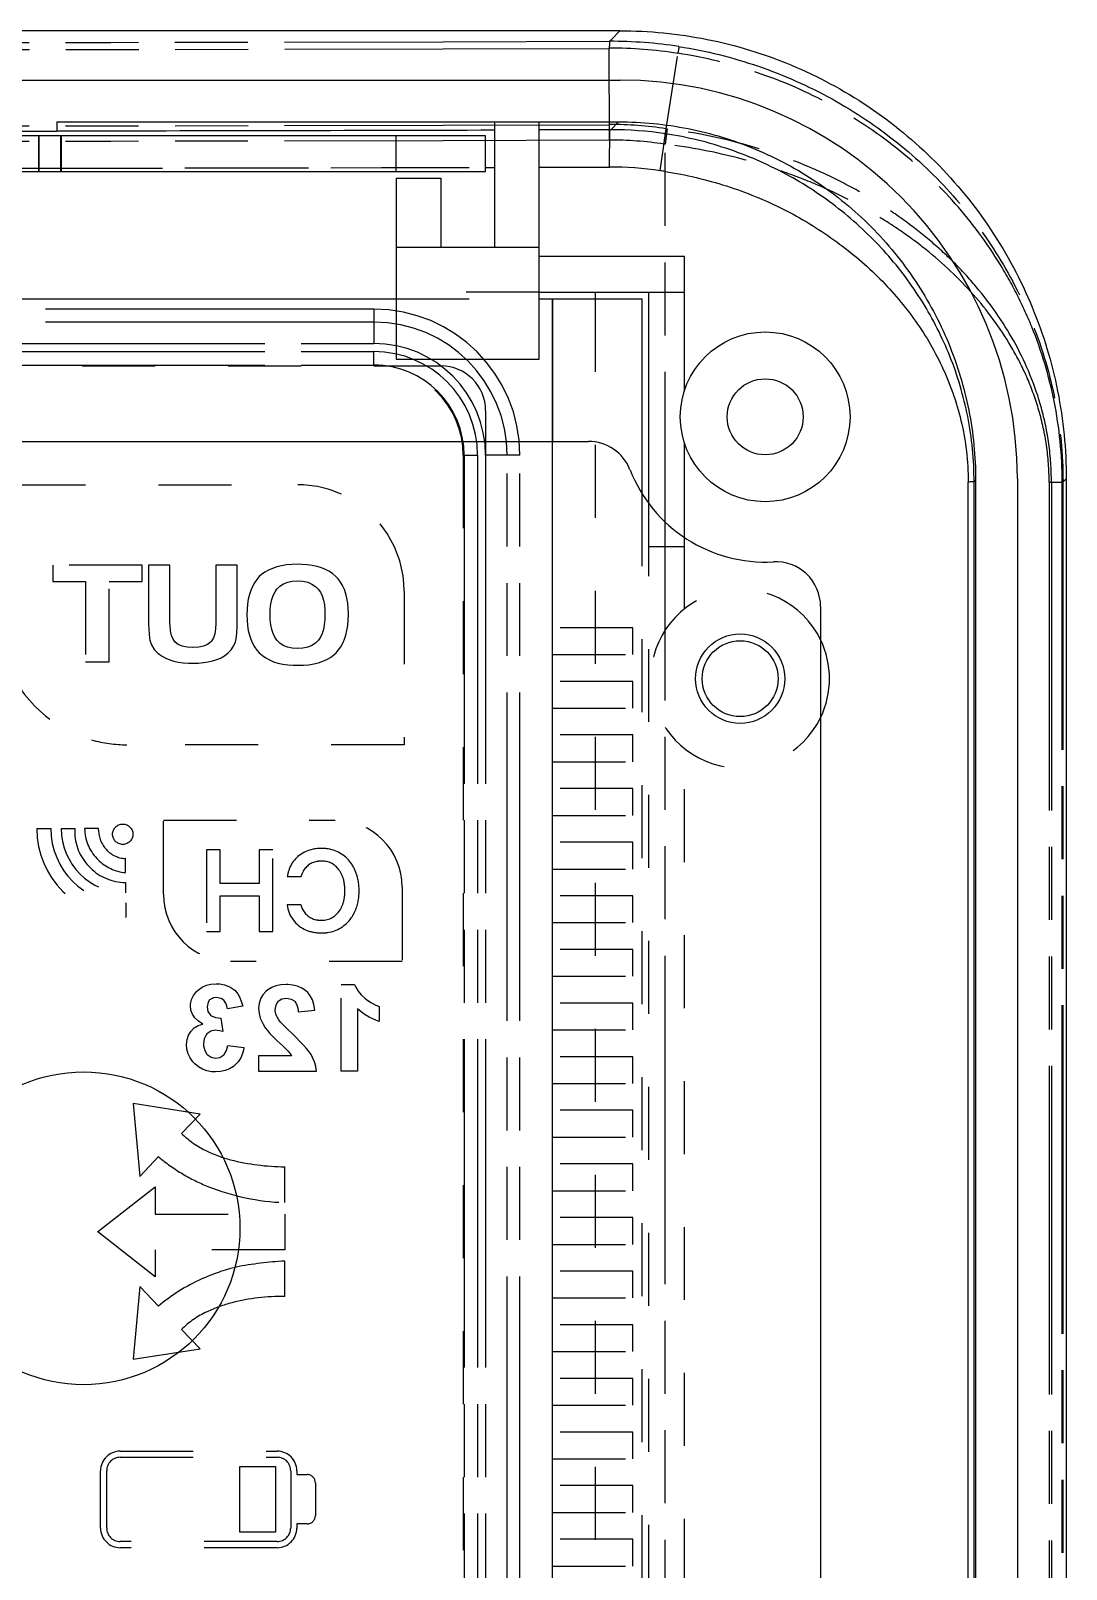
# Model space of a CAD drawing. Header units: millimetres. Extents: x 314 to 590, y -134 to 215.
# Drawn here: x 371.07 to 394.26, y 179.81 to 214.24 of the extents above; entities that cross this region are included whole.
import ezdxf

# ---------------------------------------------------------------- set-up
doc = ezdxf.new("R2010")
doc.units = ezdxf.units.MM
doc.header["$LTSCALE"] = 16.335
doc.linetypes.add('HIDDEN', pattern=[0.2, 0.1, -0.1])
doc.linetypes.add('PHANTOM', pattern=[0.8, 0.45, -0.05, 0.1, -0.05, 0.1, -0.05])
doc.layers.get('0').update_dxf_attribs({"linetype": 'CONTINUOUS'})
doc.layers.add('DEFAULT_2', color=8, linetype='HIDDEN')
doc.layers.add('DEFAULT_3', color=7, linetype='PHANTOM')

msp = doc.modelspace()

# ---------------------------------------------------------------- linework, layer by layer
at = {"color": 7, "linetype": 'Continuous'}
for p, q in [((384.263, 214.239), (370.456, 214.239)), ((370.456, 213.137), (384.27, 213.137)), ((371.656, 212.202), (371.656, 211.989)), ((371.656, 212.202), (384.234, 212.202)), ((381.456, 212.197), (381.456, 209.389)), ((382.456, 206.889), (382.456, 212.2)), ((381.256, 211.889), (327.256, 211.889)), ((370.656, 211.989), (371.656, 211.989)), ((371.256, 211.889), (371.256, 211.089)), ((379.256, 211.089), (379.256, 211.889)), ((381.256, 211.089), (381.256, 211.889)), ((384.035, 212.025), (382.456, 212.021)), ((384.035, 212.025), (384.058, 212.025)), ((327.256, 211.089), (381.256, 211.089)), ((381.256, 211.182), (381.457, 211.182)), ((382.456, 211.185), (384.033, 211.189)), ((379.256, 210.939), (379.256, 206.889)), ((379.256, 210.939), (380.256, 210.939)), ((380.256, 210.939), (380.256, 209.389)), ((382.456, 209.389), (379.256, 209.389)), ((385.706, 209.189), (382.456, 209.189)), ((385.706, 206.176), (385.706, 209.189)), ((382.456, 208.389), (385.706, 208.389)), ((383.706, 208.389), (383.706, 208.239)), ((384.906, 208.389), (384.906, 203.67)), ((363.756, 208.239), (379.256, 208.239)), ((382.456, 208.239), (384.756, 208.239)), ((382.756, 208.239), (382.756, 205.05)), ((384.756, 208.239), (384.756, 203.889)), ((379.256, 206.889), (382.456, 206.889)), ((364.756, 205.05), (383.558, 205.05)), ((385.706, 202.903), (385.706, 205.021)), ((392.227, 204.183), (392.227, 115.294)), ((393.162, 204.218), (393.162, 115.259)), ((394.256, 204.214), (394.256, 119.739)), ((392.06, 115.337), (392.06, 204.14)), ((392.192, 115.336), (392.192, 204.141)), ((388.756, 201.355), (388.756, 170.049))]:
    msp.add_line(p, q, dxfattribs=at)
for centre, radius in [((387.516, 205.599), 1.9), ((387.516, 205.599), 0.85), ((386.956, 199.739), 1), ((386.956, 199.739), 0.85)]:
    msp.add_circle(centre, radius, dxfattribs=at)
at = {"color": 4, "linetype": 'Continuous'}
msp.add_circle((372.256, 187.439), 3.5, dxfattribs=at)
at = {"color": 7, "linetype": 'Continuous'}
for centre, radius, start, end in [((384.243, 204.218), 8.919, 0, 89.8271), ((384.077, 204.011), 8.014, 81.3475, 90.1393), ((384.069, 203.994), 7.195, 81.229, 90.2871), ((384.648, 206.999), 4.138, 81.2565, 82.8038), ((383.558, 204.05), 1, 21.3751, 90), ((387.516, 205.599), 3.25, 201.3751, 273.2372), ((387.756, 201.355), 1, 0, 93.2372), ((386.956, 199.739), 2, 334.3847, 25.6153)]:
    msp.add_arc(centre, radius, start, end, dxfattribs=at)
for points, knots in [([(384.263, 214.239), (384.916, 214.239), (386.227, 214.11), (388.113, 213.535), (389.851, 212.602), (391.375, 211.347), (392.625, 209.819), (393.554, 208.075), (394.127, 206.183), (394.256, 204.869), (394.256, 204.214)], [0, 0, 0, 0, 0.124857, 0.2497, 0.374565, 0.499487, 0.624493, 0.749593, 0.874774, 1, 1, 1, 1]), ([(384.234, 212.202), (384.756, 212.202), (385.804, 212.099), (387.313, 211.639), (388.703, 210.893), (389.922, 209.889), (390.922, 208.666), (391.665, 207.271), (392.124, 205.758), (392.227, 204.707), (392.227, 204.183)], [0, 0, 0, 0, 0.12485, 0.249694, 0.374567, 0.499499, 0.624513, 0.749615, 0.874787, 1, 1, 1, 1]), ([(392.192, 204.141), (392.193, 204.632), (392.099, 205.595), (391.695, 206.958), (391.07, 208.19), (390.25, 209.286), (389.245, 210.241), (388.064, 211.031), (386.731, 211.623), (385.772, 211.859), (385.283, 211.934)], [0, 0, 0, 0, 0.130089, 0.254475, 0.374588, 0.494028, 0.615432, 0.740119, 0.868773, 1, 1, 1, 1]), ([(385.277, 211.089), (385.741, 211.018), (386.648, 210.802), (387.923, 210.287), (389.059, 209.595), (389.889, 208.907), (390.461, 208.293), (390.975, 207.644), (391.514, 206.736), (391.957, 205.499), (392.06, 204.602), (392.06, 204.14)], [0, 0, 0, 0, 0.133658, 0.264111, 0.389786, 0.510656, 0.569789, 0.628408, 0.745978, 0.868496, 1, 1, 1, 1])]:
    msp.add_open_spline(points, degree=3, knots=knots, dxfattribs=at)
msp.add_open_spline([(371.656, 211.999), (374.923, 212.004), (378.189, 212.011), (381.456, 212.019)], degree=3, dxfattribs=at)
at = {"layer": 'DEFAULT_2', "color": 8, "linetype": 'PHANTOM'}
for p, q in [((384.263, 214.237), (384.263, 214.239)), ((384.03, 211.795), (384.025, 213.85)), ((371.25, 211.889), (371.25, 211.089)), ((371.749, 211.089), (371.749, 211.889)), ((385.321, 212.043), (385.277, 211.699)), ((385.298, 212.046), (385.321, 212.043)), ((385.277, 107.778), (385.277, 211.699)), ((378.756, 208.008), (329.756, 208.008)), ((378.756, 208.008), (378.756, 207.239)), ((378.756, 207.719), (329.756, 207.719)), ((329.756, 207.239), (378.756, 207.239)), ((329.756, 207.058), (378.756, 207.058)), ((378.756, 206.739), (378.756, 207.058)), ((329.756, 206.758), (378.756, 206.758)), ((380.756, 204.739), (381.076, 204.739)), ((380.776, 204.739), (380.776, 126.739)), ((381.076, 204.739), (381.076, 126.739)), ((381.256, 204.739), (381.256, 126.739)), ((382.025, 204.739), (381.256, 204.739)), ((381.737, 126.739), (381.737, 204.739)), ((382.025, 126.739), (382.025, 204.739)), ((394.256, 204.214), (394.184, 204.142)), ((393.873, 204.14), (393.873, 119.739)), ((393.873, 204.14), (394.165, 204.14)), ((393.924, 204.14), (393.924, 119.739)), ((394.165, 119.739), (394.165, 204.14)), ((394.184, 119.739), (394.184, 204.142))]:
    msp.add_line(p, q, dxfattribs=at)
at = {"layer": 'DEFAULT_2', "color": 8, "linetype": 'HIDDEN'}
for p, q in [((385.298, 212.046), (385.561, 213.734)), ((381.456, 212.197), (382.456, 212.2)), ((371.256, 211.163), (379.256, 211.177)), ((371.256, 211.163), (372.39, 211.164)), ((372.39, 211.164), (381.256, 211.182)), ((379.256, 211.177), (381.256, 211.182)), ((382.456, 208.389), (379.256, 208.389)), ((379.256, 208.239), (382.456, 208.239)), ((383.706, 208.239), (383.706, 123.239)), ((329.756, 206.739), (378.756, 206.739)), ((378.756, 206.739), (380.256, 206.739)), ((381.256, 205.739), (381.256, 204.739)), ((382.756, 170.049), (382.756, 205.05)), ((380.756, 204.739), (380.756, 126.739)), ((331.463, 204.077), (377.051, 204.077)), ((384.756, 203.889), (384.756, 170.049)), ((384.906, 203.67), (384.906, 170.049)), ((385.706, 201.3), (385.706, 202.903)), ((385.706, 202.689), (384.906, 202.689)), ((371.567, 202.282), (371.567, 201.915)), ((373.567, 202.282), (371.567, 202.282)), ((373.567, 201.915), (373.567, 202.282)), ((373.712, 202.282), (373.712, 200.97)), ((374.19, 202.282), (373.712, 202.282)), ((374.19, 200.981), (374.19, 202.282)), ((375.215, 202.282), (375.215, 200.981)), ((375.692, 202.282), (375.215, 202.282)), ((375.692, 200.892), (375.692, 202.282)), ((376.312, 202.12), (376.239, 202.067)), ((376.394, 202.168), (376.312, 202.12)), ((376.483, 202.208), (376.394, 202.168)), ((376.58, 202.241), (376.483, 202.208)), ((376.685, 202.266), (376.58, 202.241)), ((376.797, 202.284), (376.685, 202.266)), ((376.919, 202.295), (376.797, 202.284)), ((377.047, 202.298), (376.919, 202.295)), ((377.139, 202.296), (377.047, 202.298)), ((377.261, 202.288), (377.139, 202.296)), ((377.376, 202.272), (377.261, 202.288)), ((377.483, 202.249), (377.376, 202.272)), ((377.583, 202.218), (377.483, 202.249)), ((377.675, 202.181), (377.583, 202.218)), ((377.76, 202.137), (377.675, 202.181)), ((377.835, 202.084), (377.76, 202.137)), ((371.567, 201.915), (372.302, 201.915)), ((372.302, 201.915), (372.302, 200.118)), ((372.832, 200.118), (372.832, 201.915)), ((372.832, 201.915), (373.567, 201.915)), ((376.036, 201.803), (375.998, 201.716)), ((376.081, 201.884), (376.036, 201.803)), ((376.132, 201.957), (376.081, 201.884)), ((376.19, 202.022), (376.132, 201.957)), ((376.239, 202.067), (376.19, 202.022)), ((376.583, 201.741), (376.651, 201.809)), ((376.651, 201.809), (376.733, 201.861)), ((376.733, 201.861), (376.828, 201.898)), ((376.828, 201.898), (376.936, 201.919)), ((376.936, 201.919), (377.047, 201.926)), ((377.047, 201.926), (377.167, 201.918)), ((377.167, 201.918), (377.273, 201.896)), ((377.273, 201.896), (377.367, 201.857)), ((377.367, 201.857), (377.447, 201.803)), ((377.447, 201.803), (377.509, 201.743)), ((377.905, 202.025), (377.835, 202.084)), ((377.954, 201.972), (377.905, 202.025)), ((378.008, 201.9), (377.954, 201.972)), ((378.055, 201.821), (378.008, 201.9)), ((378.094, 201.734), (378.055, 201.821)), ((375.943, 201.518), (375.926, 201.409)), ((375.967, 201.621), (375.943, 201.518)), ((375.998, 201.716), (375.967, 201.621)), ((376.451, 201.411), (376.473, 201.514)), ((376.473, 201.514), (376.503, 201.604)), ((376.503, 201.604), (376.543, 201.683)), ((376.543, 201.683), (376.583, 201.741)), ((377.509, 201.743), (377.558, 201.673)), ((377.558, 201.673), (377.597, 201.591)), ((377.597, 201.591), (377.627, 201.498)), ((377.627, 201.498), (377.647, 201.392)), ((378.126, 201.641), (378.094, 201.734)), ((378.152, 201.539), (378.126, 201.641)), ((378.17, 201.431), (378.152, 201.539)), ((378.181, 201.315), (378.17, 201.431)), ((379.433, 201.694), (379.433, 198.259)), ((375.916, 201.292), (375.912, 201.169)), ((375.912, 201.169), (375.916, 201.045)), ((375.926, 201.409), (375.916, 201.292)), ((376.433, 201.169), (376.437, 201.296)), ((376.436, 201.063), (376.433, 201.169)), ((376.437, 201.296), (376.451, 201.411)), ((377.647, 201.392), (377.658, 201.276)), ((377.66, 201.189), (377.657, 201.061)), ((377.658, 201.276), (377.66, 201.189)), ((378.18, 201.044), (378.184, 201.169)), ((378.184, 201.191), (378.181, 201.315)), ((378.184, 201.169), (378.184, 201.191)), ((373.712, 200.97), (373.714, 200.847)), ((373.714, 200.847), (373.722, 200.739)), ((373.722, 200.739), (373.734, 200.647)), ((374.191, 200.928), (374.19, 200.981)), ((374.202, 200.806), (374.191, 200.928)), ((374.225, 200.703), (374.202, 200.806)), ((375.191, 200.742), (375.161, 200.651)), ((375.209, 200.852), (375.191, 200.742)), ((375.215, 200.981), (375.209, 200.852)), ((375.676, 200.678), (375.686, 200.776)), ((375.686, 200.776), (375.692, 200.892)), ((375.916, 201.045), (375.927, 200.927)), ((375.927, 200.927), (375.943, 200.818)), ((375.943, 200.818), (375.968, 200.715)), ((376.449, 200.947), (376.436, 201.063)), ((376.469, 200.842), (376.449, 200.947)), ((376.499, 200.749), (376.469, 200.842)), ((376.537, 200.668), (376.499, 200.749)), ((377.595, 200.748), (377.558, 200.667)), ((377.624, 200.84), (377.595, 200.748)), ((377.645, 200.944), (377.624, 200.84)), ((377.657, 201.061), (377.645, 200.944)), ((378.127, 200.715), (378.152, 200.818)), ((378.152, 200.818), (378.169, 200.927)), ((378.169, 200.927), (378.18, 201.044)), ((384.556, 200.879), (382.756, 200.879)), ((384.556, 200.279), (384.556, 200.879)), ((373.734, 200.647), (373.743, 200.601)), ((373.743, 200.601), (373.778, 200.494)), ((373.778, 200.494), (373.827, 200.408)), ((373.827, 200.408), (373.844, 200.385)), ((373.844, 200.385), (373.919, 200.311)), ((374.259, 200.62), (374.225, 200.703)), ((374.305, 200.555), (374.259, 200.62)), ((374.374, 200.503), (374.305, 200.555)), ((374.463, 200.466), (374.374, 200.503)), ((374.573, 200.444), (374.463, 200.466)), ((374.702, 200.436), (374.573, 200.444)), ((374.706, 200.436), (374.702, 200.436)), ((374.836, 200.444), (374.706, 200.436)), ((374.944, 200.467), (374.836, 200.444)), ((375.032, 200.504), (374.944, 200.467)), ((375.099, 200.557), (375.032, 200.504)), ((375.119, 200.58), (375.099, 200.557)), ((375.161, 200.651), (375.119, 200.58)), ((375.495, 200.317), (375.563, 200.385)), ((375.563, 200.385), (375.615, 200.464)), ((375.615, 200.464), (375.654, 200.565)), ((375.654, 200.565), (375.662, 200.595)), ((375.662, 200.595), (375.676, 200.678)), ((375.968, 200.715), (375.998, 200.621)), ((375.998, 200.621), (376.036, 200.533)), ((376.036, 200.533), (376.081, 200.452)), ((376.081, 200.452), (376.132, 200.38)), ((376.583, 200.599), (376.537, 200.668)), ((376.647, 200.535), (376.583, 200.599)), ((376.727, 200.481), (376.647, 200.535)), ((376.821, 200.443), (376.727, 200.481)), ((376.928, 200.421), (376.821, 200.443)), ((377.047, 200.413), (376.928, 200.421)), ((377.165, 200.42), (377.047, 200.413)), ((377.273, 200.442), (377.165, 200.42)), ((377.367, 200.48), (377.273, 200.442)), ((377.447, 200.533), (377.367, 200.48)), ((377.513, 200.6), (377.447, 200.533)), ((377.558, 200.667), (377.513, 200.6)), ((377.966, 200.382), (378.016, 200.453)), ((378.016, 200.453), (378.059, 200.534)), ((378.059, 200.534), (378.097, 200.621)), ((378.097, 200.621), (378.127, 200.715)), ((372.302, 200.118), (372.832, 200.118)), ((373.919, 200.311), (374.004, 200.247)), ((374.004, 200.247), (374.096, 200.195)), ((374.096, 200.195), (374.188, 200.158)), ((374.188, 200.158), (374.278, 200.131)), ((374.278, 200.131), (374.377, 200.11)), ((374.377, 200.11), (374.486, 200.096)), ((374.486, 200.096), (374.603, 200.088)), ((374.603, 200.088), (374.702, 200.086)), ((374.702, 200.086), (374.826, 200.089)), ((374.826, 200.089), (374.94, 200.098)), ((374.94, 200.098), (375.046, 200.114)), ((375.046, 200.114), (375.144, 200.136)), ((375.144, 200.136), (375.217, 200.158)), ((375.217, 200.158), (375.318, 200.201)), ((375.318, 200.201), (375.411, 200.253)), ((375.411, 200.253), (375.495, 200.317)), ((376.132, 200.38), (376.19, 200.315)), ((376.19, 200.315), (376.258, 200.255)), ((376.258, 200.255), (376.334, 200.202)), ((376.334, 200.202), (376.417, 200.157)), ((376.417, 200.157), (376.509, 200.119)), ((376.509, 200.119), (376.608, 200.089)), ((376.608, 200.089), (376.715, 200.064)), ((376.715, 200.064), (376.83, 200.049)), ((376.83, 200.049), (376.952, 200.04)), ((376.952, 200.04), (377.047, 200.038)), ((377.047, 200.038), (377.177, 200.041)), ((377.177, 200.041), (377.298, 200.052)), ((377.298, 200.052), (377.411, 200.07)), ((377.411, 200.07), (377.517, 200.095)), ((377.517, 200.095), (377.614, 200.128)), ((377.614, 200.128), (377.703, 200.168)), ((377.703, 200.168), (377.784, 200.215)), ((377.784, 200.215), (377.857, 200.269)), ((377.857, 200.269), (377.909, 200.317)), ((377.909, 200.317), (377.966, 200.382)), ((382.756, 200.279), (384.556, 200.279)), ((384.556, 199.679), (382.756, 199.679)), ((384.556, 199.079), (384.556, 199.679)), ((382.756, 199.079), (384.556, 199.079)), ((384.556, 198.479), (382.756, 198.479)), ((384.556, 197.879), (384.556, 198.479)), ((379.433, 198.259), (373.227, 198.259)), ((385.706, 179.3), (385.706, 198.177)), ((382.756, 197.879), (384.556, 197.879)), ((384.556, 197.279), (382.756, 197.279)), ((384.556, 196.679), (384.556, 197.279)), ((382.756, 196.679), (384.556, 196.679)), ((371.208, 196.383), (371.522, 196.383)), ((371.756, 196.383), (372.06, 196.383)), ((372.06, 196.383), (372.058, 196.329)), ((372.59, 196.383), (372.28, 196.383)), ((372.592, 196.346), (372.59, 196.383)), ((374.043, 194.914), (374.043, 196.575)), ((374.043, 196.575), (377.887, 196.575)), ((375.007, 195.909), (375.007, 194.079)), ((375.316, 195.909), (375.007, 195.909)), ((375.316, 195.158), (375.316, 195.909)), ((376.184, 195.909), (376.184, 195.158)), ((376.493, 195.909), (376.184, 195.909)), ((376.493, 194.079), (376.493, 195.909)), ((384.556, 196.079), (382.756, 196.079)), ((384.556, 195.479), (384.556, 196.079)), ((372.555, 195.715), (372.585, 195.683)), ((373.194, 195.711), (373.188, 195.712)), ((373.194, 195.399), (373.194, 195.711)), ((376.816, 195.311), (377.126, 195.311)), ((382.756, 195.479), (384.556, 195.479)), ((373.137, 195.18), (373.194, 195.178)), ((373.194, 195.178), (373.194, 194.945)), ((376.184, 195.158), (375.316, 195.158)), ((375.316, 194.079), (375.316, 194.877)), ((375.316, 194.877), (376.184, 194.877)), ((376.184, 194.877), (376.184, 194.079)), ((379.388, 195.073), (379.388, 193.413)), ((384.556, 194.879), (382.756, 194.879)), ((384.556, 194.279), (384.556, 194.879)), ((373.2, 194.712), (373.2, 194.398)), ((377.123, 194.679), (376.811, 194.679)), ((382.756, 194.279), (384.556, 194.279)), ((375.007, 194.079), (375.316, 194.079)), ((376.184, 194.079), (376.493, 194.079)), ((384.556, 193.679), (382.756, 193.679)), ((384.556, 193.079), (384.556, 193.679)), ((379.388, 193.413), (375.545, 193.413)), ((374.828, 192.779), (374.911, 192.837)), ((374.911, 192.837), (375.005, 192.879)), ((375.005, 192.879), (375.108, 192.904)), ((375.108, 192.904), (375.222, 192.912)), ((375.222, 192.912), (375.306, 192.907)), ((375.306, 192.907), (375.411, 192.888)), ((375.411, 192.888), (375.51, 192.853)), ((375.51, 192.853), (375.555, 192.829)), ((375.555, 192.829), (375.641, 192.766)), ((376.467, 192.829), (376.383, 192.778)), ((376.563, 192.866), (376.467, 192.829)), ((376.67, 192.888), (376.563, 192.866)), ((376.788, 192.896), (376.67, 192.888)), ((376.829, 192.894), (376.788, 192.896)), ((376.941, 192.882), (376.829, 192.894)), ((377.044, 192.856), (376.941, 192.882)), ((377.139, 192.816), (377.044, 192.856)), ((377.223, 192.763), (377.139, 192.816)), ((378.021, 190.955), (378.021, 192.896)), ((378.021, 192.896), (378.322, 192.896)), ((378.322, 192.896), (378.348, 192.834)), ((378.348, 192.834), (378.402, 192.745)), ((382.756, 193.079), (384.556, 193.079)), ((374.65, 192.456), (374.672, 192.556)), ((374.672, 192.556), (374.716, 192.65)), ((374.716, 192.65), (374.784, 192.738)), ((374.784, 192.738), (374.828, 192.779)), ((375.043, 192.5), (375.02, 192.394)), ((375.078, 192.549), (375.043, 192.5)), ((375.166, 192.599), (375.078, 192.549)), ((375.232, 192.607), (375.166, 192.599)), ((375.334, 192.585), (375.232, 192.607)), ((375.395, 192.541), (375.334, 192.585)), ((375.448, 192.46), (375.395, 192.541)), ((375.641, 192.766), (375.709, 192.688)), ((375.709, 192.688), (375.748, 192.622)), ((375.748, 192.622), (375.787, 192.523)), ((375.787, 192.523), (375.818, 192.407)), ((376.187, 192.472), (376.175, 192.364)), ((376.218, 192.571), (376.187, 192.472)), ((376.269, 192.661), (376.218, 192.571)), ((376.339, 192.741), (376.269, 192.661)), ((376.383, 192.778), (376.339, 192.741)), ((376.564, 192.443), (376.613, 192.522)), ((376.613, 192.522), (376.698, 192.573)), ((376.698, 192.573), (376.798, 192.589)), ((376.798, 192.589), (376.906, 192.57)), ((376.906, 192.57), (376.983, 192.519)), ((376.983, 192.519), (377.03, 192.443)), ((377.273, 192.718), (377.223, 192.763)), ((377.331, 192.643), (377.273, 192.718)), ((377.378, 192.552), (377.331, 192.643)), ((377.41, 192.445), (377.378, 192.552)), ((378.402, 192.745), (378.47, 192.662)), ((378.47, 192.662), (378.556, 192.587)), ((378.556, 192.587), (378.593, 192.559)), ((378.593, 192.559), (378.69, 192.492)), ((378.69, 192.492), (378.782, 192.442)), ((384.556, 192.479), (382.756, 192.479)), ((384.556, 191.879), (384.556, 192.479)), ((374.649, 192.417), (374.65, 192.456)), ((374.66, 192.319), (374.649, 192.417)), ((374.693, 192.229), (374.66, 192.319)), ((374.749, 192.149), (374.693, 192.229)), ((374.826, 192.075), (374.749, 192.149)), ((375.02, 192.394), (375.039, 192.293)), ((375.039, 192.293), (375.1, 192.21)), ((375.1, 192.21), (375.121, 192.194)), ((375.121, 192.194), (375.211, 192.155)), ((375.211, 192.155), (375.328, 192.145)), ((375.328, 192.145), (375.37, 191.843)), ((375.477, 192.349), (375.448, 192.46)), ((375.818, 192.407), (375.477, 192.349)), ((376.175, 192.364), (376.175, 192.357)), ((376.175, 192.357), (376.185, 192.248)), ((376.185, 192.248), (376.21, 192.145)), ((376.21, 192.145), (376.222, 192.11)), ((376.548, 192.331), (376.564, 192.443)), ((376.549, 192.305), (376.548, 192.331)), ((376.571, 192.206), (376.549, 192.305)), ((376.624, 192.105), (376.571, 192.206)), ((377.03, 192.443), (377.057, 192.332)), ((377.057, 192.332), (377.061, 192.286)), ((377.061, 192.286), (377.431, 192.323)), ((377.431, 192.323), (377.41, 192.445)), ((378.392, 192.351), (378.392, 190.955)), ((378.473, 192.281), (378.392, 192.351)), ((378.559, 192.219), (378.473, 192.281)), ((378.651, 192.164), (378.559, 192.219)), ((378.748, 192.117), (378.651, 192.164)), ((378.782, 192.442), (378.87, 192.406)), ((378.87, 192.406), (378.87, 192.07)), ((374.607, 191.762), (374.661, 191.851)), ((374.661, 191.851), (374.733, 191.922)), ((374.733, 191.922), (374.822, 191.977)), ((374.822, 191.977), (374.927, 192.01)), ((374.927, 192.01), (374.826, 192.075)), ((375.017, 191.788), (375, 191.769)), ((375.102, 191.851), (375.017, 191.788)), ((375.199, 191.87), (375.102, 191.851)), ((375.3, 191.859), (375.199, 191.87)), ((375.37, 191.843), (375.3, 191.859)), ((376.222, 192.11), (376.266, 192.02)), ((376.266, 192.02), (376.324, 191.927)), ((376.324, 191.927), (376.371, 191.862)), ((376.371, 191.862), (376.424, 191.8)), ((376.424, 191.8), (376.498, 191.724)), ((376.626, 192.101), (376.624, 192.105)), ((376.667, 192.05), (376.626, 192.101)), ((376.731, 191.982), (376.667, 192.05)), ((376.819, 191.894), (376.731, 191.982)), ((376.931, 191.788), (376.819, 191.894)), ((377.009, 191.714), (376.931, 191.788)), ((378.851, 192.076), (378.748, 192.117)), ((378.87, 192.07), (378.851, 192.076)), ((382.756, 191.879), (384.556, 191.879)), ((374.561, 191.551), (374.573, 191.664)), ((374.571, 191.445), (374.561, 191.551)), ((374.597, 191.344), (374.571, 191.445)), ((374.573, 191.664), (374.607, 191.762)), ((374.956, 191.679), (374.942, 191.567)), ((374.942, 191.567), (374.943, 191.522)), ((374.943, 191.522), (374.968, 191.416)), ((375, 191.769), (374.956, 191.679)), ((375.459, 191.416), (375.487, 191.528)), ((375.487, 191.528), (375.845, 191.484)), ((375.842, 191.454), (375.816, 191.347)), ((375.845, 191.484), (375.842, 191.454)), ((376.498, 191.724), (376.593, 191.634)), ((376.593, 191.634), (376.721, 191.515)), ((376.721, 191.515), (376.797, 191.442)), ((376.797, 191.442), (376.835, 191.402)), ((377.101, 191.622), (377.009, 191.714)), ((377.182, 191.537), (377.101, 191.622)), ((377.249, 191.46), (377.182, 191.537)), ((377.304, 191.389), (377.249, 191.46)), ((374.641, 191.251), (374.597, 191.344)), ((374.703, 191.165), (374.641, 191.251)), ((374.748, 191.117), (374.703, 191.165)), ((374.829, 191.051), (374.748, 191.117)), ((374.968, 191.416), (375.019, 191.332)), ((375.019, 191.332), (375.025, 191.326)), ((375.025, 191.326), (375.11, 191.266)), ((375.11, 191.266), (375.212, 191.245)), ((375.212, 191.245), (375.307, 191.262)), ((375.307, 191.262), (375.395, 191.318)), ((375.395, 191.318), (375.407, 191.331)), ((375.407, 191.331), (375.459, 191.416)), ((375.645, 191.09), (375.611, 191.062)), ((375.718, 191.166), (375.645, 191.09)), ((375.775, 191.251), (375.718, 191.166)), ((375.816, 191.347), (375.775, 191.251)), ((376.175, 191.299), (376.175, 190.955)), ((376.912, 191.299), (376.175, 191.299)), ((376.835, 191.402), (376.902, 191.314)), ((376.902, 191.314), (376.912, 191.299)), ((377.348, 191.325), (377.304, 191.389)), ((377.382, 191.261), (377.348, 191.325)), ((377.426, 191.162), (377.382, 191.261)), ((377.456, 191.059), (377.426, 191.162)), ((384.556, 191.279), (382.756, 191.279)), ((384.556, 190.679), (384.556, 191.279)), ((374.918, 190.999), (374.829, 191.051)), ((375.016, 190.963), (374.918, 190.999)), ((375.12, 190.943), (375.016, 190.963)), ((375.21, 190.938), (375.12, 190.943)), ((375.324, 190.946), (375.21, 190.938)), ((375.429, 190.969), (375.324, 190.946)), ((375.524, 191.008), (375.429, 190.969)), ((375.611, 191.062), (375.524, 191.008)), ((376.175, 190.955), (377.474, 190.955)), ((377.474, 190.955), (377.456, 191.059)), ((378.392, 190.955), (378.021, 190.955)), ((382.756, 190.679), (384.556, 190.679)), ((373.367, 190.228), (373.515, 188.599)), ((374.868, 189.994), (373.367, 190.228)), ((384.556, 190.079), (382.756, 190.079)), ((384.556, 189.479), (384.556, 190.079)), ((374.449, 189.563), (374.868, 189.994)), ((382.756, 189.479), (384.556, 189.479)), ((373.515, 188.599), (373.931, 189.042)), ((376.759, 188.015), (376.759, 188.816)), ((384.556, 188.879), (382.756, 188.879)), ((384.556, 188.279), (384.556, 188.879)), ((372.569, 187.363), (373.862, 188.367)), ((373.862, 188.367), (373.862, 187.753)), ((382.756, 188.279), (384.556, 188.279)), ((373.862, 187.753), (376.759, 187.753)), ((376.759, 187.753), (376.759, 186.959)), ((384.556, 187.679), (382.756, 187.679)), ((384.556, 187.079), (384.556, 187.679)), ((373.862, 186.35), (372.569, 187.363)), ((376.759, 186.959), (373.861, 186.955)), ((373.861, 186.955), (373.862, 186.35)), ((382.756, 187.079), (384.556, 187.079)), ((376.759, 185.912), (376.759, 186.704)), ((384.556, 186.479), (382.756, 186.479)), ((384.556, 185.879), (384.556, 186.479)), ((373.515, 186.138), (373.367, 184.509)), ((373.931, 185.695), (373.515, 186.138)), ((382.756, 185.879), (384.556, 185.879)), ((384.556, 185.279), (382.756, 185.279)), ((384.556, 184.679), (384.556, 185.279)), ((374.868, 184.744), (374.449, 185.175)), ((373.367, 184.509), (374.868, 184.744)), ((382.756, 184.679), (384.556, 184.679)), ((384.556, 184.079), (382.756, 184.079)), ((384.556, 183.479), (384.556, 184.079)), ((382.756, 183.479), (384.556, 183.479)), ((384.556, 182.879), (382.756, 182.879)), ((384.556, 182.279), (384.556, 182.879)), ((373.077, 182.451), (376.589, 182.451)), ((373.077, 182.314), (376.589, 182.314)), ((382.756, 182.279), (384.556, 182.279)), ((372.636, 180.731), (372.636, 182.011)), ((372.773, 180.731), (372.773, 182.011)), ((375.757, 180.635), (375.757, 182.107)), ((375.757, 182.107), (376.554, 182.107)), ((376.554, 182.107), (376.554, 180.635)), ((376.893, 182.011), (376.893, 180.731)), ((377.03, 182.011), (377.03, 181.926)), ((377.03, 181.926), (377.261, 181.926)), ((377.445, 181.742), (377.445, 181.006)), ((384.556, 181.679), (382.756, 181.679)), ((384.556, 181.079), (384.556, 181.679)), ((377.03, 180.822), (377.03, 180.731)), ((377.261, 180.822), (377.03, 180.822)), ((382.756, 181.079), (384.556, 181.079)), ((376.589, 180.427), (373.077, 180.427)), ((376.554, 180.635), (375.757, 180.635)), ((384.556, 180.479), (382.756, 180.479)), ((384.556, 179.879), (384.556, 180.479)), ((376.589, 180.29), (373.077, 180.29)), ((382.756, 179.879), (384.556, 179.879))]:
    msp.add_line(p, q, dxfattribs=at)
at = {"layer": 'DEFAULT_2', "color": 8, "linetype": 'Continuous'}
msp.add_line((382.756, 123.239), (382.756, 208.239), dxfattribs=at)
at = {"layer": 'DEFAULT_2', "color": 8, "linetype": 'HIDDEN'}
msp.add_circle((373.134, 196.258), 0.228, dxfattribs=at)
at = {"layer": 'DEFAULT_2', "color": 8, "linetype": 'PHANTOM'}
for centre, radius, start, end in [((354.256, 11664.863), 11450.899, 269.8510165, 270.1489835), ((354.256, 11663.77), 11449.965, 269.8510376, 270.1489637), ((384.048, 203.979), 9.871, 81.1833, 90.1337), ((384.054, 203.988), 10.015, 81.2009, 90.1295), ((354.256, 11663.772), 11451.675, 269.8510376, 270.1489637), ((384.056, 204), 8.141, 81.2221, 90.1865), ((354.257, 11663.804), 11452.048, 269.8510303, 270.1489566), ((384.056, 204), 7.794, 81.1771, 90.1867), ((384.61, 206.562), 5.181, 82.6058, 82.8929), ((378.756, 204.739), 3.269, 0, 90), ((378.756, 204.739), 2.981, 0, 90), ((378.756, 204.739), 2.5, 0, 90), ((378.756, 204.739), 2.32, 0, 90), ((378.756, 204.739), 2.02, 0, 90)]:
    msp.add_arc(centre, radius, start, end, dxfattribs=at)
at = {"layer": 'DEFAULT_2', "color": 8, "linetype": 'HIDDEN'}
for centre, radius, start, end in [((354.256, 11665.907), 11454.757, 269.9149679, 270.0850324), ((378.756, 204.739), 2, 0, 90), ((380.256, 205.739), 1, 0, 90), ((377.054, 201.708), 2.369, 65.648, 90.0648), ((377.047, 201.692), 2.386, 0.0591, 65.6652), ((386.956, 199.739), 2, 25.6153, 334.3847), ((373.25, 201.191), 2.936, 201.597, 253.9148), ((373.226, 201.131), 2.872, 254.0535, 270.0184), ((373.197, 196.386), 1.989, 180.0867, 269.9736), ((373.196, 196.386), 1.674, 180.0876, 269.912), ((373.196, 196.385), 1.44, 180.0788, 269.9128), ((373.179, 196.32), 1.121, 179.5536, 223.9272), ((373.264, 196.398), 0.985, 180.8432, 223.919), ((373.226, 196.35), 0.634, 180.339, 223.5585), ((377.886, 195.073), 1.502, 0.0087, 89.9938), ((373.231, 196.342), 0.632, 222.7353, 266.1139), ((377.582, 194.996), 0.944, 80.897, 107.889), ((377.609, 195.16), 0.778, 33.3718, 80.9456), ((373.277, 196.373), 0.977, 224.9014, 265.1023), ((377.509, 195.237), 0.692, 108.2258, 159.9462), ((377.548, 195.227), 0.426, 99.14, 156.6297), ((377.583, 195.067), 0.589, 89.7532, 100.059), ((377.593, 195.188), 0.469, 35.8333, 90.9365), ((377.459, 195.059), 0.959, 13.4176, 33.4297), ((373.198, 196.297), 1.119, 222.3986, 266.8431), ((377.61, 195.192), 0.802, 159.4358, 171.5044), ((377.674, 195.159), 0.569, 155.4487, 164.5711), ((377.439, 195.075), 0.66, 12.4831, 35.9326), ((377.159, 194.992), 1.266, 352.7771, 13.2425), ((375.545, 194.915), 1.502, 180.0109, 269.9941), ((377.09, 194.994), 1.018, 348.3811, 12.705), ((373.204, 194.611), 0.101, 92.246, 95.694), ((377.512, 194.765), 0.706, 186.9348, 247.2507), ((377.501, 194.753), 0.386, 190.9898, 204.9231), ((377.556, 194.781), 0.447, 205.2612, 260.8322), ((377.592, 194.803), 0.472, 269.2097, 329.4996), ((377.391, 194.932), 0.71, 328.7528, 348.3814), ((377.437, 194.94), 0.984, 325.6795, 353.7258), ((373.2, 194.35), 0.0479, 90.557, 95.3238), ((377.584, 194.907), 0.575, 260.0355, 270.1186), ((377.608, 194.83), 0.78, 278.1035, 325.2847), ((377.573, 194.925), 0.877, 247.6192, 270.8292), ((377.586, 194.945), 0.897, 269.9477, 278.47), ((375.865, 190.987), 2.008, 225.1819, 245.1287), ((376.362, 191.887), 3.742, 229.4982, 239.7181), ((376.39, 192.081), 3.221, 244.8311, 254.847), ((376.775, 193.739), 4.922, 255.5691, 269.8168), ((376.737, 192.491), 4.453, 239.4599, 247.5552), ((376.931, 193.135), 5.123, 248.2977, 268.0702), ((377.067, 179.839), 6.872, 92.5663, 101.6833), ((376.599, 182.513), 4.153, 114.2934, 129.983), ((376.68, 182.379), 4.309, 103.4943, 114.54), ((376.397, 182.64), 3.239, 104.6437, 115.1625), ((376.674, 181.521), 4.392, 88.886, 104.4401), ((375.841, 183.783), 1.968, 114.6463, 134.9969), ((373.078, 182.01), 0.442, 90.0824, 179.9176), ((373.077, 182.01), 0.304, 90.0653, 179.9347), ((376.588, 182.01), 0.442, 0.0842, 89.9241), ((376.589, 182.01), 0.304, 0.0751, 89.9368), ((377.261, 181.742), 0.184, 0.0075, 89.9925), ((377.261, 181.006), 0.184, 270.007, 359.9906), ((373.078, 180.732), 0.442, 180.0824, 269.9176), ((373.077, 180.732), 0.304, 180.0653, 269.9347), ((376.588, 180.732), 0.442, 270.0756, 359.9162), ((376.589, 180.732), 0.304, 270.0643, 359.9237)]:
    msp.add_arc(centre, radius, start, end, dxfattribs=at)
at = {"layer": 'DEFAULT_2', "color": 8, "linetype": 'PHANTOM'}
msp.add_open_spline([(384.031, 214.003), (384.109, 214.08), (384.185, 214.16), (384.263, 214.237)], degree=3, dxfattribs=at)
for points, knots in [([(384.031, 214.003), (384.031, 214.001), (384.03, 213.997), (384.03, 213.989), (384.029, 213.976), (384.028, 213.95), (384.027, 213.907), (384.026, 213.871), (384.025, 213.85)], [0, 0, 0, 0, 0.026741, 0.083055, 0.168597, 0.28268, 0.592283, 1, 1, 1, 1]), ([(385.586, 213.885), (385.585, 213.88), (385.583, 213.866), (385.578, 213.836), (385.57, 213.79), (385.564, 213.754), (385.561, 213.734)], [0, 0, 0, 0, 0.084342, 0.284576, 0.593744, 1, 1, 1, 1]), ([(385.586, 213.885), (386.189, 213.791), (387.373, 213.498), (389.025, 212.764), (390.497, 211.779), (391.755, 210.582), (392.782, 209.205), (393.563, 207.66), (394.067, 205.956), (394.184, 204.754), (394.184, 204.142)], [0, 0, 0, 0, 0.129663, 0.257449, 0.382142, 0.504191, 0.624478, 0.745359, 0.870003, 1, 1, 1, 1]), ([(394.165, 204.14), (394.165, 204.745), (394.046, 205.932), (393.622, 207.345), (393.144, 208.383), (392.588, 209.358), (391.732, 210.487), (390.475, 211.662), (389.003, 212.632), (387.35, 213.353), (386.165, 213.642), (385.561, 213.734)], [0, 0, 0, 0, 0.12958, 0.253548, 0.313908, 0.373844, 0.49367, 0.615576, 0.740606, 0.869143, 1, 1, 1, 1]), ([(393.924, 204.14), (393.923, 204.425), (393.886, 204.986), (393.668, 206.036), (393.18, 207.227), (392.471, 208.261), (391.812, 208.996), (391.263, 209.508), (390.662, 209.98), (390.016, 210.417), (389.324, 210.814), (388.333, 211.285), (387.004, 211.748), (385.89, 211.969), (385.321, 212.043)], [0, 0, 0, 0, 0.067373, 0.132028, 0.252452, 0.368058, 0.426172, 0.485028, 0.544964, 0.606249, 0.668931, 0.733002, 0.864838, 1, 1, 1, 1]), ([(393.873, 204.14), (393.873, 204.416), (393.835, 204.957), (393.664, 205.733), (393.406, 206.45), (392.969, 207.32), (392.259, 208.304), (391.383, 209.15), (390.589, 209.743), (389.942, 210.156), (389.253, 210.535), (388.519, 210.867), (387.748, 211.152), (386.674, 211.471), (385.84, 211.63), (385.277, 211.699)], [0, 0, 0, 0, 0.066446, 0.130146, 0.190771, 0.249312, 0.3642, 0.480953, 0.541073, 0.602645, 0.665737, 0.730294, 0.796278, 0.863464, 1, 1, 1, 1]), ([(394.184, 204.142), (394.183, 204.141), (394.176, 204.141), (394.169, 204.14), (394.165, 204.14)], [0, 0, 0, 0, 0.309221, 1, 1, 1, 1])]:
    msp.add_open_spline(points, degree=3, knots=knots, dxfattribs=at)
at = {"layer": 'DEFAULT_2', "color": 8, "linetype": 'HIDDEN'}
msp.add_open_spline([(385.251, 211.703), (385.255, 211.734), (385.27, 211.849), (385.285, 211.963), (385.298, 212.046)], degree=3, knots=[0, 0, 0, 0, 0.27451, 1, 1, 1, 1], dxfattribs=at)
at = {"layer": 'DEFAULT_3', "color": 7, "linetype": 'PHANTOM'}
for p, q in [((384.233, 212.201), (384.058, 212.025)), ((371.756, 211.889), (371.756, 211.089)), ((384.033, 211.189), (384.035, 212.025)), ((385.166, 211.105), (385.283, 211.934)), ((385.167, 211.104), (385.282, 211.934)), ((392.192, 204.141), (392.06, 204.14))]:
    msp.add_line(p, q, dxfattribs=at)
for points in [[(392.104, 204.141), (392.082, 204.14), (392.06, 204.14)], [(392.192, 204.141), (392.148, 204.141), (392.104, 204.141)]]:
    msp.add_lwpolyline(points, dxfattribs=at)
for points, knots in [([(384.234, 212.202), (384.233, 212.202), (384.234, 212.202), (384.233, 212.201), (384.233, 212.201)], [0, 0, 0, 0, 0.461979, 1, 1, 1, 1]), ([(392.227, 204.183), (392.224, 204.181), (392.215, 204.174), (392.205, 204.159), (392.196, 204.147), (392.192, 204.141)], [0, 0, 0, 0, 0.209222, 0.590734, 1, 1, 1, 1])]:
    msp.add_open_spline(points, degree=3, knots=knots, dxfattribs=at)

doc.saveas('drawing.dxf')
